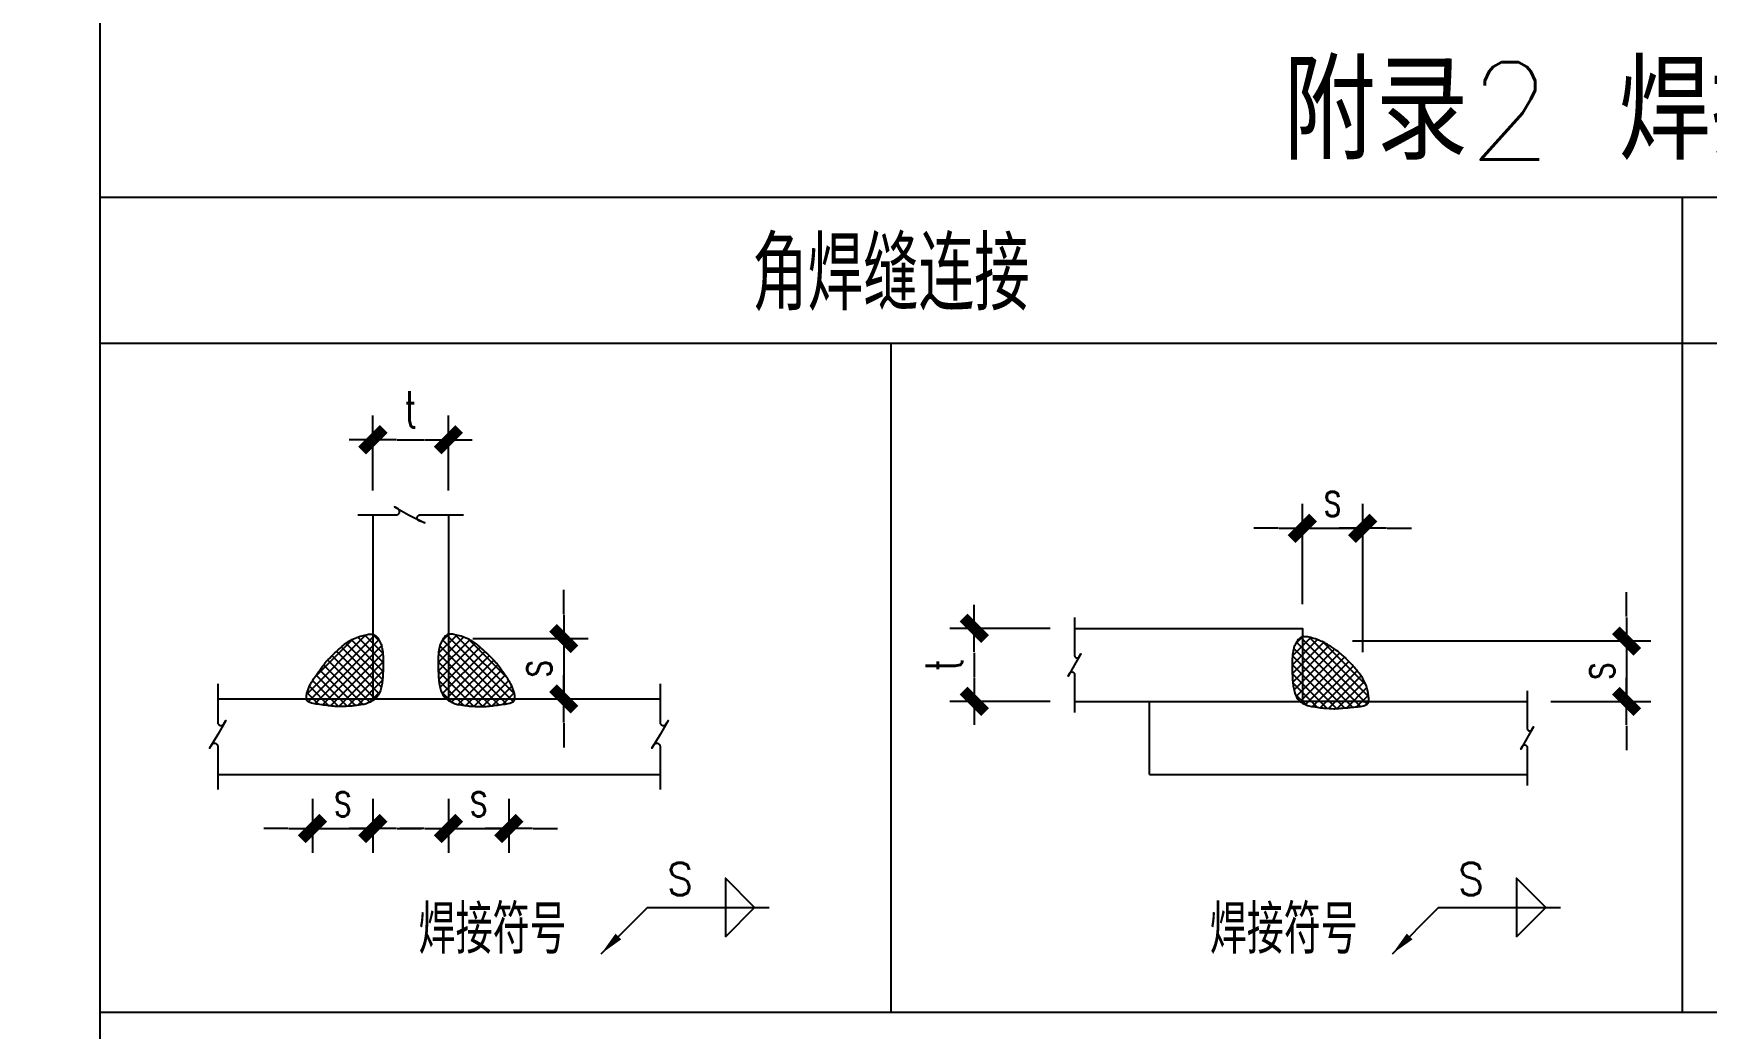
# Model space of a CAD drawing. Extents: x 497777 to 784122, y -229332 to 980813.
# Drawn here: x 524781 to 538525, y 447393 to 455571 of the extents above; entities that cross this region are included whole.
import ezdxf
from ezdxf.enums import TextEntityAlignment as Align

# ---------------------------------------------------------------- set-up
doc = ezdxf.new("R2010")
doc.units = 0
doc.header["$LTSCALE"] = 1000
doc.header["$MEASUREMENT"] = 0
for name, color, linetype in [('S-DIM', 81, 'Continuous'), ('S-HATCH1-W', 252, 'Continuous'), ('S-SHAPE', 51, 'Continuous'), ('S-SHAPE1', 165, 'Continuous'), ('S-SS', 111, 'Continuous'), ('S-TEXT', 211, 'Continuous'), ('S-TK', 165, 'Continuous')]:
    doc.layers.add(name, color=color, linetype=linetype)
doc.styles.add('SS1', font='tj-romans1.shx', dxfattribs={"width": 0.7, "bigfont": 'tj-hztxt1.shx'})
doc.dimstyles.new('CW-100A', dxfattribs={"dimscale": 100, "dimtxt": 3, "dimasz": 2, "dimexe": 2, "dimexo": 2, "dimgap": 1, "dimtad": 1, "dimdec": 0, "dimzin": 0, "dimdsep": 46, "dimtxsty": 'SS1', "dimblk1": 'TT', "dimblk2": 'TT', "dimsah": 1, "dimcen": 1, "dimclrd": 256, "dimclre": 256, "dimclrt": 256, "dimadec": 0, "dimazin": 0, "dimtfac": 1, "dimtdec": 0, "dimtix": 1, "dimtmove": 2, "dimatfit": 0, "dimldrblk": 'TT', "dimfxl": 2, "dimtolj": 1, "dimtzin": 0, "dimarcsym": 0})
doc.dimstyles.new('S-25-100A', dxfattribs={"dimscale": 100, "dimtxt": 3, "dimasz": 2, "dimexe": 2, "dimexo": 2, "dimgap": 0.8, "dimtad": 1, "dimdec": 0, "dimlfac": 0.25, "dimzin": 0, "dimdsep": 46, "dimtxsty": 'SS1', "dimblk1": 'TT', "dimblk2": 'TT', "dimsah": 1, "dimcen": 1, "dimclrd": 256, "dimclre": 256, "dimclrt": 256, "dimadec": 0, "dimazin": 0, "dimtfac": 1, "dimtdec": 0, "dimtix": 1, "dimtmove": 2, "dimatfit": 0, "dimldrblk": 'TT', "dimfxl": 2, "dimtolj": 1, "dimtzin": 0, "dimarcsym": 0})

# ---------------------------------------------------------------- blocks, each defined once
blk = doc.blocks.new('TT')
blk.add_line((-0.969, 0), (0.969, 0))
at = {"const_width": 0.45}
blk.add_lwpolyline([(-0.442, -0.442), (0.442, 0.442)], dxfattribs=at)
blk = doc.blocks.new('*D190')
at = {"layer": 'Defpoints', "color": 0, "transparency": 16777216}
for p in [(510906, 638017), (511946, 636673), (509786, 636257), (512586, 636337), (516786, 636257)]:
    blk.add_point(p, dxfattribs=at)
at = {"layer": 'S-DIM', "lineweight": -2, "transparency": 16777216}
blk.add_arc((512666, 636257), 831, 148.8237, 166.1763, dxfattribs=at)
at = {"layer": 'S-DIM', "lineweight": -2, "transparency": 16777216, "xscale": 200, "yscale": 200, "zscale": 200}
for p, rotation in [((512078, 636845), 51.91184269532635), ((511835, 636257), 263.0881573046743)]:
    blk.add_blockref('TT', p, dxfattribs=dict(at, rotation=rotation))
blk = doc.blocks.new('*D234')
at = {"layer": 'Defpoints', "color": 0, "transparency": 16777216}
for p in [(527073, 449482), (527569, 449482), (527569, 449037)]:
    blk.add_point(p, dxfattribs=at)
at = {"layer": 'S-DIM', "lineweight": -2, "transparency": 16777216}
for p, q in [((527073, 449282), (527073, 448837)), ((527569, 449282), (527569, 448837)), ((526873, 449037), (526673, 449037)), ((527073, 449037), (527569, 449037)), ((527769, 449037), (527969, 449037))]:
    blk.add_line(p, q, dxfattribs=at)
at = {"layer": 'S-DIM', "lineweight": -2, "transparency": 16777216, "xscale": 200, "yscale": 200, "zscale": 200}
blk.add_blockref('TT', (527073, 449037), dxfattribs=at)
at = {"layer": 'S-DIM', "lineweight": -2, "transparency": 16777216, "xscale": 200, "yscale": 200, "zscale": 200, "rotation": 180}
blk.add_blockref('TT', (527569, 449037), dxfattribs=at)
at = {"layer": 'S-DIM', "transparency": 16777216, "insert": (527321, 449287), "char_height": 300, "attachment_point": 5, "style": 'SS1'}
blk.add_mtext('\\A1;s', dxfattribs=at)
blk = doc.blocks.new('*D235')
at = {"layer": 'Defpoints', "color": 0, "transparency": 16777216}
for p in [(528190, 449482), (528686, 449482), (528686, 449037)]:
    blk.add_point(p, dxfattribs=at)
at = {"layer": 'S-DIM', "lineweight": -2, "transparency": 16777216}
for p, q in [((528190, 449282), (528190, 448837)), ((528686, 449282), (528686, 448837)), ((527990, 449037), (527790, 449037)), ((528190, 449037), (528686, 449037)), ((528886, 449037), (529086, 449037))]:
    blk.add_line(p, q, dxfattribs=at)
at = {"layer": 'S-DIM', "lineweight": -2, "transparency": 16777216, "xscale": 200, "yscale": 200, "zscale": 200}
blk.add_blockref('TT', (528190, 449037), dxfattribs=at)
at = {"layer": 'S-DIM', "lineweight": -2, "transparency": 16777216, "xscale": 200, "yscale": 200, "zscale": 200, "rotation": 180}
blk.add_blockref('TT', (528686, 449037), dxfattribs=at)
at = {"layer": 'S-DIM', "transparency": 16777216, "insert": (528438, 449287), "char_height": 300, "attachment_point": 5, "style": 'SS1'}
blk.add_mtext('\\A1;s', dxfattribs=at)
blk = doc.blocks.new('*D236')
at = {"layer": 'Defpoints', "color": 0, "transparency": 16777216}
for p in [(528190, 452232), (527569, 451614), (528190, 451614)]:
    blk.add_point(p, dxfattribs=at)
at = {"layer": 'S-DIM', "lineweight": -2, "transparency": 16777216}
for p, q in [((527569, 451814), (527569, 452432)), ((528190, 451814), (528190, 452432)), ((527769, 452232), (527990, 452232))]:
    blk.add_line(p, q, dxfattribs=at)
at = {"layer": 'S-DIM', "lineweight": -2, "transparency": 16777216, "xscale": 200, "yscale": 200, "zscale": 200, "rotation": 180}
blk.add_blockref('TT', (527569, 452232), dxfattribs=at)
at = {"layer": 'S-DIM', "lineweight": -2, "transparency": 16777216, "xscale": 200, "yscale": 200, "zscale": 200}
blk.add_blockref('TT', (528190, 452232), dxfattribs=at)
at = {"layer": 'S-DIM', "transparency": 16777216, "insert": (527880, 452482), "char_height": 300, "attachment_point": 5, "style": 'SS1'}
blk.add_mtext('\\A1;t', dxfattribs=at)
blk = doc.blocks.new('*D237')
at = {"layer": 'Defpoints', "color": 0, "transparency": 16777216}
for p in [(528190, 450598), (528190, 450102), (529137, 450102)]:
    blk.add_point(p, dxfattribs=at)
at = {"layer": 'S-DIM', "lineweight": -2, "transparency": 16777216}
for p, q in [((529137, 450798), (529137, 450998)), ((528390, 450598), (529337, 450598)), ((529137, 450598), (529137, 450102)), ((528390, 450102), (529337, 450102)), ((529137, 449902), (529137, 449702))]:
    blk.add_line(p, q, dxfattribs=at)
at = {"layer": 'S-DIM', "lineweight": -2, "transparency": 16777216, "xscale": 200, "yscale": 200, "zscale": 200}
for p, rotation in [((529137, 450598), 270), ((529137, 450102), 90)]:
    blk.add_blockref('TT', p, dxfattribs=dict(at, rotation=rotation))
at = {"layer": 'S-DIM', "transparency": 16777216, "insert": (528887, 450350), "char_height": 300, "attachment_point": 5, "rotation": 90, "style": 'SS1'}
blk.add_mtext('\\A1;s', dxfattribs=at)
blk = doc.blocks.new('*D254')
at = {"layer": 'Defpoints', "color": 0, "transparency": 16777216}
for p in [(535417, 450578), (537045, 450082), (537868, 450082)]:
    blk.add_point(p, dxfattribs=at)
at = {"layer": 'S-DIM', "lineweight": -2, "transparency": 16777216}
for p, q in [((537868, 450778), (537868, 450978)), ((535617, 450578), (538068, 450578)), ((537868, 450578), (537868, 450082)), ((537245, 450082), (538068, 450082)), ((537868, 449882), (537868, 449682))]:
    blk.add_line(p, q, dxfattribs=at)
at = {"layer": 'S-DIM', "lineweight": -2, "transparency": 16777216, "xscale": 200, "yscale": 200, "zscale": 200}
for p, rotation in [((537868, 450578), 270), ((537868, 450082), 90)]:
    blk.add_blockref('TT', p, dxfattribs=dict(at, rotation=rotation))
at = {"layer": 'S-DIM', "transparency": 16777216, "insert": (537618, 450330), "char_height": 300, "attachment_point": 5, "rotation": 90, "style": 'SS1'}
blk.add_mtext('\\A1;s', dxfattribs=at)
blk = doc.blocks.new('*D255')
at = {"layer": 'Defpoints', "color": 0, "transparency": 16777216}
for p in [(535701, 451504), (535205, 450682), (535701, 450286)]:
    blk.add_point(p, dxfattribs=at)
at = {"layer": 'S-DIM', "lineweight": -2, "transparency": 16777216}
for p, q in [((535205, 450882), (535205, 451704)), ((535701, 450486), (535701, 451704)), ((535005, 451504), (534805, 451504)), ((535205, 451504), (535701, 451504)), ((535901, 451504), (536101, 451504))]:
    blk.add_line(p, q, dxfattribs=at)
at = {"layer": 'S-DIM', "lineweight": -2, "transparency": 16777216, "xscale": 200, "yscale": 200, "zscale": 200}
blk.add_blockref('TT', (535205, 451504), dxfattribs=at)
at = {"layer": 'S-DIM', "lineweight": -2, "transparency": 16777216, "xscale": 200, "yscale": 200, "zscale": 200, "rotation": 180}
blk.add_blockref('TT', (535701, 451504), dxfattribs=at)
at = {"layer": 'S-DIM', "transparency": 16777216, "insert": (535453, 451754), "char_height": 300, "attachment_point": 5, "style": 'SS1'}
blk.add_mtext('\\A1;s', dxfattribs=at)
blk = doc.blocks.new('*D256')
at = {"layer": 'Defpoints', "color": 0, "transparency": 16777216}
for p in [(533333, 450682), (532510, 450082), (533333, 450082)]:
    blk.add_point(p, dxfattribs=at)
at = {"layer": 'S-DIM', "lineweight": -2, "transparency": 16777216}
for p, q in [((533133, 450682), (532310, 450682)), ((532510, 450482), (532510, 450282)), ((533133, 450082), (532310, 450082))]:
    blk.add_line(p, q, dxfattribs=at)
at = {"layer": 'S-DIM', "lineweight": -2, "transparency": 16777216, "xscale": 200, "yscale": 200, "zscale": 200}
for p, rotation in [((532510, 450682), 90), ((532510, 450082), 270)]:
    blk.add_blockref('TT', p, dxfattribs=dict(at, rotation=rotation))
at = {"layer": 'S-DIM', "transparency": 16777216, "insert": (532260, 450382), "char_height": 300, "attachment_point": 5, "rotation": 90, "style": 'SS1'}
blk.add_mtext('\\A1;t', dxfattribs=at)

msp = doc.modelspace()

# ---------------------------------------------------------------- hatches: boundary and pattern name
at = {"layer": 'S-HATCH1-W'}
h = msp.add_hatch(dxfattribs=at)
h.set_pattern_fill('ANSI37', color=256, scale=411.429798, style=0)
h.set_pattern_definition([(45, (508959.487, 407055.61), (-36.3656, 36.3656), []), (135, (508959.487, 407055.61), (-36.3656, -36.3656), [])])
edge = h.paths.add_edge_path()
edge.add_arc((527484.5, 450475.6), 179.8, 51.63638, 61.86687, ccw=False)
edge.add_arc((527558, 450568.5), 61.3, 34.07215, 51.63638, ccw=False)
edge.add_arc((527364.6, 450437.7), 294.8, 24.65874, 34.07215, ccw=False)
edge.add_arc((527501.4, 450500.5), 144.3, 11.18695, 24.65874, ccw=False)
edge.add_arc((527098.8, 450420.9), 554.6, 5.14295, 11.18695, ccw=False)
edge.add_arc((526873.9, 450400.6), 780.5, 0.0486, 5.14295, ccw=False)
edge.add_arc((525965.6, 450399.9), 1688.7, -2.40522, 0.0486, ccw=False)
edge.add_arc((526170, 450391.3), 1484.1, 354.97728, 357.59478, ccw=False)
edge.add_arc((527220.6, 450299), 429.6, 349.15097, 354.97728, ccw=False)
edge.add_arc((527110.4, 450320.1), 541.7, 343.96321, 349.15097, ccw=False)
edge.add_arc((527492.4, 450210.3), 144.2, 322.93516, 343.96321, ccw=False)
edge.add_arc((527496.5, 450207.2), 139.2, 301.52267, 322.93516, ccw=False)
edge.add_arc((527425.1, 450323.6), 275.7, 291.19554, 301.52267, ccw=False)
edge.add_arc((527450.3, 450258.7), 206.1, 279.24598, 291.19554, ccw=False)
edge.add_arc((527209.2, 451739.6), 1706.5, 277.21569, 279.24598, ccw=False)
edge.add_arc((527339.1, 450713.2), 671.9, 273.97982, 277.21569, ccw=False)
edge.add_arc((527211.1, 452553.9), 2517, 272.38262, 273.97982, ccw=False)
edge.add_arc((527303.5, 450333.2), 294.4, 267.71142, 272.38262, ccw=False)
edge.add_arc((527320.7, 450763.6), 725.2, 265.22027, 267.71142, ccw=False)
edge.add_arc((527444.1, 452240.1), 2206.8, 263.79232, 265.22027, ccw=False)
edge.add_arc((527319.6, 451095.1), 1055, 262.41583, 263.79232, ccw=False)
edge.add_arc((528057.3, 456635.9), 6644.8, 261.86735, 262.41582, ccw=False)
edge.add_arc((527188.2, 450553.7), 500.8, 255.70282, 261.86735, ccw=False)
edge.add_arc((527092.5, 450178.2), 113.3, 242.72239, 255.70282, ccw=False)
edge.add_arc((527055.2, 450105.9), 32, 217.66501, 242.72239, ccw=False)
edge.add_arc((527057.2, 450107.5), 34.5, 193.55242, 217.66501, ccw=False)
edge.add_arc((527064.5, 450109.2), 42, 178.44676, 193.55242, ccw=False)
edge.add_arc((527161.3, 450106.6), 138.9, 170.15545, 178.44676, ccw=False)
edge.add_arc((527324.5, 450078.3), 304.5, 157.93072, 170.15545, ccw=False)
edge.add_arc((527367.4, 450060.9), 350.8, 146.54462, 157.93072, ccw=False)
edge.add_arc((529659.4, 448546.4), 3097.9, 145.51054, 146.54462, ccw=False)
edge.add_arc((528226.8, 449530.6), 1359.8, 143.94971, 145.51054, ccw=False)
edge.add_arc((530397.3, 447950.7), 4044.5, 142.86879, 143.94971, ccw=False)
edge.add_arc((527501, 450143.7), 411.5, 139.47969, 142.86879, ccw=False)
edge.add_arc((527365.8, 450259.2), 233.8, 134.96014, 139.47969, ccw=False)
edge.add_arc((529988.3, 447633.1), 3945.1, 133.86024, 134.96014, ccw=False)
edge.add_arc((528474.2, 449208.7), 1759.9, 131.1952, 133.86024, ccw=False)
edge.add_arc((527707.8, 450084.3), 596.3, 126.61585, 131.1952, ccw=False)
edge.add_arc((527488.4, 450379.5), 228.5, 117.16555, 126.61585, ccw=False)
edge.add_arc((527636.4, 450091.1), 552.7, 111.09317, 117.16555, ccw=False)
edge.add_arc((527575.5, 450249), 383.4, 106.67258, 111.09317, ccw=False)
edge.add_arc((527793.1, 449522.3), 1142, 104.1116, 106.67258, ccw=False)
edge.add_arc((527541.8, 450522.1), 111.1, 94.52718, 104.1116, ccw=False)
edge.add_arc((527566.4, 450211), 423.2, 89.62137, 94.52718, ccw=False)
h = msp.add_hatch(dxfattribs=at)
h.set_pattern_fill('ANSI37', color=256, scale=411.429798, style=0)
h.set_pattern_definition([(135, (546799.54, 407055.61), (36.3656, 36.3656), []), (45, (546799.54, 407055.61), (36.3656, -36.3656), [])])
edge = h.paths.add_edge_path()
edge.add_arc((528274.6, 450475.6), 179.8, 118.13313, 128.36362)
edge.add_arc((528201, 450568.5), 61.3, 128.36362, 145.92785)
edge.add_arc((528394.4, 450437.7), 294.8, 145.92785, 155.34126)
edge.add_arc((528257.6, 450500.5), 144.3, 155.34126, 168.81305)
edge.add_arc((528660.2, 450420.9), 554.6, 168.81305, 174.85705)
edge.add_arc((528885.1, 450400.6), 780.5, 174.85705, 179.9514)
edge.add_arc((529793.4, 450399.9), 1688.7, 179.9514, 182.40522)
edge.add_arc((529589, 450391.3), 1484.1, 182.40522, 185.02272)
edge.add_arc((528538.5, 450299), 429.6, 185.02272, 190.84903)
edge.add_arc((528648.6, 450320.1), 541.7, 190.84903, 196.03679)
edge.add_arc((528266.6, 450210.3), 144.2, 196.03679, 217.06484)
edge.add_arc((528262.6, 450207.2), 139.2, 217.06484, 238.47733)
edge.add_arc((528333.9, 450323.6), 275.7, 238.47733, 248.80446)
edge.add_arc((528308.8, 450258.7), 206.1, 248.80446, 260.75402)
edge.add_arc((528549.9, 451739.6), 1706.5, 260.75402, 262.78431)
edge.add_arc((528419.9, 450713.2), 671.9, 262.78431, 266.02018)
edge.add_arc((528548, 452553.9), 2517, 266.02018, 267.61738)
edge.add_arc((528455.6, 450333.2), 294.4, 267.61738, 272.28858)
edge.add_arc((528438.4, 450763.6), 725.2, 272.28858, 274.77973)
edge.add_arc((528314.9, 452240.1), 2206.8, 274.77973, 276.20768)
edge.add_arc((528439.5, 451095.1), 1055, 276.20768, 277.58417)
edge.add_arc((527701.7, 456635.9), 6644.8, 277.58418, 278.13265)
edge.add_arc((528570.9, 450553.7), 500.8, 278.13265, 284.29718)
edge.add_arc((528666.6, 450178.2), 113.3, 284.29718, 297.27761)
edge.add_arc((528703.8, 450105.9), 32, 297.27761, 322.33499)
edge.add_arc((528701.9, 450107.5), 34.5, 322.33499, 346.44758)
edge.add_arc((528694.5, 450109.2), 42, 346.44758, 361.55324)
edge.add_arc((528597.7, 450106.6), 138.9, 1.55324, 9.84455)
edge.add_arc((528434.6, 450078.3), 304.5, 9.84455, 22.06928)
edge.add_arc((528391.6, 450060.9), 350.8, 22.06928, 33.45538)
edge.add_arc((526099.7, 448546.4), 3097.9, 33.45538, 34.48946)
edge.add_arc((527532.2, 449530.6), 1359.8, 34.48946, 36.05029)
edge.add_arc((525361.7, 447950.7), 4044.5, 36.05029, 37.13121)
edge.add_arc((528258.1, 450143.7), 411.5, 37.13121, 40.52031)
edge.add_arc((528393.2, 450259.2), 233.8, 40.52031, 45.03986)
edge.add_arc((525770.7, 447633.1), 3945.1, 45.03986, 46.13976)
edge.add_arc((527284.8, 449208.7), 1759.9, 46.13976, 48.8048)
edge.add_arc((528051.2, 450084.3), 596.3, 48.8048, 53.38415)
edge.add_arc((528270.6, 450379.5), 228.5, 53.38415, 62.83445)
edge.add_arc((528122.6, 450091.1), 552.7, 62.83445, 68.90683)
edge.add_arc((528183.5, 450249), 383.4, 68.90683, 73.32742)
edge.add_arc((527965.9, 449522.3), 1142, 73.32742, 75.8884)
edge.add_arc((528217.2, 450522.1), 111.1, 75.8884, 85.47282)
edge.add_arc((528192.6, 450211), 423.2, 85.47282, 90.37863)
h = msp.add_hatch(dxfattribs=at)
h.set_pattern_fill('ANSI37', color=256, scale=411.429798, style=0)
h.set_pattern_definition([(135, (553815.053, 407035.04), (36.3656, 36.3656), []), (45, (553815.053, 407035.04), (36.3656, -36.3656), [])])
edge = h.paths.add_edge_path()
edge.add_arc((535290.1, 450455), 179.8, 118.13313, 128.36362)
edge.add_arc((535216.6, 450547.9), 61.3, 128.36362, 145.92785)
edge.add_arc((535409.9, 450417.1), 294.8, 145.92785, 155.34126)
edge.add_arc((535273.1, 450479.9), 144.3, 155.34126, 168.81305)
edge.add_arc((535675.7, 450400.3), 554.6, 168.81305, 174.85705)
edge.add_arc((535900.6, 450380.1), 780.5, 174.85705, 179.9514)
edge.add_arc((536808.9, 450379.3), 1688.7, 179.9514, 182.40522)
edge.add_arc((536604.5, 450370.7), 1484.1, 182.40522, 185.02272)
edge.add_arc((535543.4, 450277.5), 419, 185.02272, 190.84903)
edge.add_arc((535701.5, 450307.7), 579.9, 190.84903, 195.80084)
edge.add_arc((535288.4, 450190.8), 150.6, 195.80084, 217.06484)
edge.add_arc((535261.8, 450170.8), 117.3, 217.06484, 241.19806)
edge.add_arc((535338.3, 450309.9), 276, 241.19806, 250.91052)
edge.add_arc((535329.7, 450285.1), 249.9, 250.91052, 261.12044)
edge.add_arc((535630, 452207), 2195, 261.12044, 262.78431)
edge.add_arc((535435.8, 450673.4), 649.2, 262.78431, 265.84403)
edge.add_arc((535562.2, 452412.6), 2393, 265.84403, 267.61738)
edge.add_arc((535470.1, 450198), 176.5, 267.61738, 274.15059)
edge.add_arc((535334.2, 452070.1), 2053.5, 274.15059, 274.77973)
edge.add_arc((534128.2, 466492.9), 16526.6, 274.77973, 275.00149)
edge.add_arc((535053.9, 455915.3), 5908.6, 275.00149, 275.28662)
edge.add_arc((533395.4, 473839.6), 23909.5, 275.28662, 275.42835)
edge.add_arc((535626.1, 450364.7), 328.8, 275.42835, 284.29718)
edge.add_arc((535681.2, 450148.4), 105.6, 284.29718, 299.97812)
edge.add_arc((535713.5, 450092.5), 41.1, 299.97812, 322.33499)
edge.add_arc((535726.3, 450082.6), 24.9, 322.33499, 351.17298)
edge.add_arc((535704.1, 450086.1), 47.4, 351.17298, 361.55324)
edge.add_arc((535426.5, 450078.6), 325.1, 1.55324, 5.51178)
edge.add_arc((535211.7, 450057.8), 540.8, 5.51178, 13.39673)
edge.add_arc((535481.8, 450122.2), 263.2, 13.39673, 24.71015)
edge.add_arc((535348.2, 450060.7), 410.3, 24.71015, 31.41644)
edge.add_arc((535372.9, 450075.8), 381.3, 31.41644, 38.37273)
edge.add_arc((534477.9, 449367.1), 1522.9, 38.37273, 40.81901)
edge.add_arc((534886.9, 449720.4), 982.4, 40.81901, 43.86484)
edge.add_arc((534629.6, 449473), 1339.4, 43.86484, 45.84012)
edge.add_arc((534796, 449644.4), 1100.5, 45.84012, 48.01924)
edge.add_arc((535146.9, 450034.4), 575.9, 48.01924, 53.95316)
edge.add_arc((534932.4, 449739.7), 940.3, 53.95316, 58.59621)
edge.add_arc((535059.8, 449948.3), 695.9, 58.59621, 62.83451)
edge.add_arc((535139.1, 450102.8), 522.3, 62.83451, 67.72738)
edge.add_arc((535238.8, 450346.4), 259, 67.72738, 73.32742)
edge.add_arc((534958.1, 449408.9), 1237.7, 73.32742, 75.88839)
edge.add_arc((535232.7, 450501.5), 111.1, 75.88839, 85.47282)
edge.add_arc((535208.1, 450190.4), 423.2, 85.47282, 90.37863)

# ---------------------------------------------------------------- linework, layer by layer
for points in [[(527569.2, 450634.1, -0.0446686), (527596, 450616.6, -0.0767888), (527608.8, 450602.8, -0.0410969), (527632.5, 450560.7, -0.0588496), (527642.9, 450528.5, -0.026378), (527651.2, 450470.6, -0.022232), (527654.3, 450401.3, -0.0107072), (527652.9, 450329, -0.0114215), (527648.5, 450261.3, -0.0254275), (527642.4, 450218.1, -0.0226398), (527631, 450170.4, -0.0920105), (527607.5, 450123.3, -0.0937025), (527569.2, 450088.6, -0.0450911), (527524.8, 450066.5, -0.0521871), (527483.4, 450055.3, -0.0088591), (527423.5, 450046.6, -0.0141201), (527385.8, 450042.9, -0.0069692), (527315.7, 450039, -0.0203848), (527291.7, 450039, -0.0108701), (527260.2, 450040.9, -0.0062307), (527205.5, 450046.2, -0.0060062), (527180.3, 450049.3, -0.0023932), (527117.3, 450058, -0.0269043), (527064.5, 450068.4, -0.0566985), (527040.5, 450077.5, -0.1097712), (527029.9, 450086.4, -0.105601), (527023.7, 450099.4, -0.0660065), (527022.5, 450110.4, -0.0361935), (527024.5, 450130.3, -0.0533911), (527042.3, 450192.7, -0.0497221), (527074.7, 450254.3, -0.0045121), (527106, 450300.6, -0.0068105), (527127.4, 450330.9, -0.0047165), (527172.9, 450392.1, -0.0147888), (527188.1, 450411.1, -0.0197228), (527200.6, 450424.6, -0.0047992), (527254.7, 450477.6, -0.011629), (527315.1, 450533, -0.0199839), (527352.1, 450562.9, -0.0412581), (527384.1, 450582.8, -0.026502), (527437.5, 450606.7, -0.0192908), (527465.5, 450616.3, -0.0111749), (527514.7, 450629.8, -0.0418443), (527533, 450632.8, -0.0214089), (527569.2, 450634.1)], [(528189.8, 450634.1, 0.0446686), (528163, 450616.6, 0.0767888), (528150.3, 450602.8, 0.0410969), (528126.5, 450560.7, 0.0588496), (528116.1, 450528.5, 0.026378), (528107.8, 450470.6, 0.022232), (528104.7, 450401.3, 0.0107072), (528106.2, 450329, 0.0114215), (528110.6, 450261.3, 0.0254275), (528116.6, 450218.1, 0.0226398), (528128, 450170.4, 0.0920105), (528151.5, 450123.3, 0.0937025), (528189.8, 450088.6, 0.0450911), (528234.3, 450066.5, 0.0521871), (528275.7, 450055.3, 0.0088591), (528335.5, 450046.6, 0.0141201), (528373.3, 450042.9, 0.0069692), (528443.3, 450039, 0.0203848), (528467.3, 450039, 0.0108701), (528498.8, 450040.9, 0.0062307), (528553.5, 450046.2, 0.0060062), (528578.7, 450049.3, 0.0023932), (528641.7, 450058, 0.0269043), (528694.5, 450068.4, 0.0566985), (528718.5, 450077.5, 0.1097712), (528729.1, 450086.4, 0.105601), (528735.4, 450099.4, 0.0660065), (528736.5, 450110.4, 0.0361935), (528734.5, 450130.3, 0.0533911), (528716.7, 450192.7, 0.0497221), (528684.3, 450254.3, 0.0045121), (528653, 450300.6, 0.0068105), (528631.7, 450330.9, 0.0047165), (528586.2, 450392.1, 0.0147888), (528570.9, 450411.1, 0.0197228), (528558.4, 450424.6, 0.0047992), (528504.3, 450477.6, 0.011629), (528444, 450533, 0.0199839), (528406.9, 450562.9, 0.0412581), (528374.9, 450582.8, 0.026502), (528321.5, 450606.7, 0.0192908), (528293.5, 450616.3, 0.0111749), (528244.3, 450629.8, 0.0418443), (528226, 450632.8, 0.0214089), (528189.8, 450634.1)], [(535205.3, 450613.6, 0.0446686), (535178.5, 450596, 0.0767888), (535165.8, 450582.3, 0.0410969), (535142.1, 450540.1, 0.0588496), (535131.6, 450507.9, 0.026378), (535123.3, 450450, 0.022232), (535120.2, 450380.7, 0.0107072), (535121.7, 450308.4, 0.0114215), (535126.1, 450240.8, 0.0254275), (535131.9, 450198.6, 0.0216097), (535143.5, 450149.8, 0.0930488), (535168.2, 450100.1, 0.105692), (535205.3, 450068, 0.042404), (535248, 450049, 0.0445787), (535291.2, 450038.3, 0.0072602), (535354.3, 450029.4, 0.0133513), (535388.8, 450025.9, 0.0077379), (535462.7, 450021.7, 0.0285143), (535482.8, 450022, 0.0027451), (535505.3, 450023.8, 0.0009676), (535569, 450029.2, 0.0012441), (535598.3, 450031.9, 0.0006185), (535657.2, 450037.4, 0.0387169), (535707.3, 450046.1, 0.068528), (535734, 450056.9, 0.0978609), (535746, 450067.4, 0.1264978), (535750.9, 450078.8, 0.0453234), (535751.4, 450087.4, 0.0172741), (535750, 450109.8, 0.0344182), (535737.8, 450183.1, 0.0494043), (535720.9, 450232.2, 0.0292701), (535698.3, 450274.5, 0.0303619), (535671.8, 450312.5, 0.0106743), (535630.4, 450362.6, 0.0132907), (535595.2, 450401.2, 0.008619), (535562.7, 450433.9, 0.0095085), (535532.1, 450462.5, 0.0258974), (535485.8, 450500, 0.0202619), (535422.4, 450542.3, 0.0184952), (535377.5, 450567.5, 0.0213524), (535337, 450586.1, 0.0244396), (535313.2, 450594.6, 0.0111748), (535259.8, 450609.2, 0.0418444), (535241.5, 450612.3, 0.0214089), (535205.3, 450613.6)]]:
    msp.add_lwpolyline(points, format="xyb", dxfattribs=at)
at = {"layer": 'S-SHAPE'}
for p, q in [((525324.6, 475224), (525324.6, 426424)), ((551324.6, 454224), (525324.6, 454224)), ((538324.6, 454224), (538324.6, 447524)), ((527569.2, 451614.3), (527569.2, 450634.1)), ((528189.8, 451614.3), (528189.8, 450598.1)), ((527569.2, 450634.1), (527569.2, 450102.1)), ((528189.8, 450634.1), (528189.8, 450102.1)), ((535205.3, 450613.6), (535205.3, 450081.6)), ((526294.2, 450102.1), (529927.8, 450102.1)), ((527569.2, 450108.3), (527569.2, 450102.1)), ((528189.8, 450108.3), (528189.8, 450102.1)), ((533333.2, 450081.6), (535205.3, 450081.6)), ((533950.4, 449481.5), (533950.4, 450081.6)), ((535750.2, 450081.6), (535205.3, 450081.6)), ((535701.3, 450081.6), (537051.9, 450081.6)), ((526294.2, 449481.5), (529927.8, 449481.5)), ((533950.4, 449481.5), (537051.9, 449481.5)), ((551324.6, 447524), (525324.6, 447524))]:
    msp.add_line(p, q, dxfattribs=at)
msp.add_lwpolyline([(533333.2, 450681.6), (535205.3, 450681.6), (535205.3, 450613.6)], dxfattribs=at)
at = {"layer": 'S-SHAPE1'}
for points in [[(527445.8, 451614.3), (527761.7, 451614.3), (527763.6, 451614.4), (527764.7, 451614.5), (527767.4, 451614.9), (527769.6, 451615.5), (527772.1, 451616.5), (527773.5, 451617.2), (527775.2, 451618), (527776.6, 451619), (527777.9, 451619.8), (527779.2, 451621), (527780.8, 451622.5), (527782, 451623.8), (527783, 451625.1), (527783.6, 451626), (527784.9, 451628.2), (527785.5, 451629.3), (527786.4, 451631.2), (527786.7, 451632.2), (527787.2, 451633.8), (527787.7, 451635.7), (527787.9, 451636.9), (527788, 451638.1), (527788.2, 451640.2), (527788, 451643.5), (527787.6, 451646.3), (527786.9, 451648.6), (527785.8, 451651.5), (527784.4, 451654.4), (527782.8, 451656.7), (527781.1, 451658.7), (527779.6, 451660.3), (527777.9, 451661.7), (527775.4, 451663.4), (527745.9, 451680.4), (527860.4, 451614.3), (527995.6, 451548.2), (527946, 451564.9), (527944, 451566.2), (527942.5, 451567.3), (527940.7, 451568.8), (527939.6, 451570), (527938.6, 451571.2), (527937.6, 451572.4), (527936.3, 451574.5), (527935.3, 451576.2), (527934.8, 451577.7), (527934.4, 451578.7), (527933.5, 451581.2), (527933.2, 451582.4), (527933, 451584.2), (527932.8, 451585.6), (527932.8, 451586.8), (527932.8, 451589.3), (527933.1, 451592.5), (527934.1, 451596.3), (527934.7, 451598), (527935.2, 451599.2), (527936.1, 451600.8), (527937.2, 451602.6), (527939.2, 451605.2), (527940.5, 451606.5), (527941.3, 451607.4), (527942.6, 451608.5), (527944.3, 451609.7), (527945.9, 451610.7), (527947.4, 451611.6), (527949, 451612.3), (527951.2, 451613.1), (527952.8, 451613.5), (527953.7, 451613.7), (527955.7, 451614.1), (527957.5, 451614.3), (527979.6, 451614.3), (527979.7, 451614.3), (528313.2, 451614.3)], [(533333.2, 450769.7), (533333.2, 450460.7), (533333.2, 450459.2), (533333.3, 450458.3), (533333.6, 450456.2), (533334.2, 450454.4), (533334.9, 450452.4), (533335.4, 450451.2), (533336.1, 450450), (533336.9, 450448.8), (533337.6, 450447.7), (533338.5, 450446.7), (533339.7, 450445.5), (533340.8, 450444.5), (533341.8, 450443.6), (533342.5, 450443.2), (533344.3, 450442.1), (533345.2, 450441.7), (533346.7, 450441), (533347.4, 450440.8), (533348.7, 450440.3), (533350.3, 450439.9), (533351.2, 450439.8), (533352.2, 450439.7), (533353.9, 450439.5), (533356.5, 450439.7), (533358.8, 450440), (533360.6, 450440.5), (533362.9, 450441.4), (533365.2, 450442.6), (533367, 450443.9), (533368.7, 450445.2), (533369.9, 450446.4), (533371.1, 450447.7), (533372.4, 450449.8), (533386, 450473.3), (533333.2, 450381.7), (533280.3, 450290.1), (533293.7, 450313.3), (533294.7, 450314.9), (533295.6, 450316.1), (533296.8, 450317.5), (533297.7, 450318.4), (533298.7, 450319.2), (533299.7, 450320), (533301.3, 450321.1), (533302.7, 450321.8), (533303.8, 450322.3), (533304.7, 450322.6), (533306.7, 450323.3), (533307.6, 450323.5), (533309.1, 450323.7), (533310.2, 450323.9), (533311.1, 450323.9), (533313.2, 450323.9), (533315.7, 450323.6), (533318.7, 450322.8), (533320.1, 450322.3), (533321.1, 450321.9), (533322.4, 450321.2), (533323.8, 450320.3), (533325.9, 450318.7), (533326.9, 450317.7), (533327.6, 450317), (533328.5, 450316), (533329.5, 450314.7), (533330.3, 450313.4), (533331, 450312.2), (533331.6, 450310.9), (533332.2, 450309.1), (533332.6, 450307.8), (533332.7, 450307.2), (533333, 450305.6), (533333.2, 450304.1), (533333.2, 450302.8), (533333.2, 450302.7), (533333.2, 449990.6)], [(526294.2, 450225.6), (526294.2, 449909.7), (526294.2, 449907.8), (526294.3, 449906.6), (526294.7, 449904), (526295.4, 449901.8), (526296.3, 449899.2), (526297, 449897.8), (526297.9, 449896.2), (526298.8, 449894.8), (526299.7, 449893.4), (526300.8, 449892.1), (526302.3, 449890.6), (526303.6, 449889.4), (526305, 449888.3), (526305.8, 449887.7), (526308, 449886.4), (526309.2, 449885.8), (526311.1, 449885), (526312, 449884.7), (526313.6, 449884.1), (526315.5, 449883.7), (526316.7, 449883.5), (526318, 449883.4), (526320.1, 449883.2), (526323.3, 449883.4), (526326.1, 449883.7), (526328.4, 449884.4), (526331.4, 449885.6), (526334.2, 449887), (526336.5, 449888.6), (526338.6, 449890.2), (526340.1, 449891.7), (526341.5, 449893.4), (526343.2, 449896), (526360.2, 449925.4), (526294.2, 449810.9), (526228.1, 449696.3), (526244.8, 449725.4), (526246, 449727.4), (526247.2, 449728.9), (526248.7, 449730.6), (526249.8, 449731.7), (526251, 449732.8), (526252.3, 449733.7), (526254.4, 449735.1), (526256.1, 449736), (526257.5, 449736.6), (526258.5, 449737), (526261, 449737.8), (526262.3, 449738.1), (526264.1, 449738.4), (526265.5, 449738.6), (526266.6, 449738.6), (526269.2, 449738.6), (526272.3, 449738.3), (526276.1, 449737.2), (526277.8, 449736.7), (526279.1, 449736.1), (526280.7, 449735.3), (526282.5, 449734.1), (526285, 449732.1), (526286.4, 449730.9), (526287.2, 449730), (526288.4, 449728.7), (526289.6, 449727.1), (526290.5, 449725.5), (526291.4, 449724), (526292.2, 449722.3), (526292.9, 449720.2), (526293.4, 449718.5), (526293.6, 449717.7), (526294, 449715.7), (526294.2, 449713.9), (526294.2, 449712.3), (526294.2, 449712.2), (526294.2, 449358.1)], [(529927.8, 450225.6), (529927.8, 449909.7), (529927.9, 449907.8), (529928, 449906.6), (529928.4, 449904), (529929.1, 449901.8), (529930, 449899.2), (529930.7, 449897.8), (529931.5, 449896.2), (529932.5, 449894.8), (529933.3, 449893.4), (529934.5, 449892.1), (529936, 449890.6), (529937.3, 449889.4), (529938.6, 449888.3), (529939.5, 449887.7), (529941.7, 449886.4), (529942.8, 449885.8), (529944.7, 449885), (529945.7, 449884.7), (529947.3, 449884.1), (529949.2, 449883.7), (529950.4, 449883.5), (529951.7, 449883.4), (529953.7, 449883.2), (529957, 449883.4), (529959.8, 449883.7), (529962.1, 449884.4), (529965, 449885.6), (529967.9, 449887), (529970.2, 449888.6), (529972.3, 449890.2), (529973.8, 449891.7), (529975.2, 449893.4), (529976.9, 449896), (529993.9, 449925.4), (529927.8, 449810.9), (529861.7, 449696.3), (529878.4, 449725.4), (529879.7, 449727.4), (529880.8, 449728.9), (529882.3, 449730.6), (529883.5, 449731.7), (529884.7, 449732.8), (529886, 449733.7), (529888, 449735.1), (529889.7, 449736), (529891.2, 449736.6), (529892.2, 449737), (529894.7, 449737.8), (529895.9, 449738.1), (529897.7, 449738.4), (529899.1, 449738.6), (529900.3, 449738.6), (529902.9, 449738.6), (529906, 449738.3), (529909.8, 449737.2), (529911.5, 449736.7), (529912.7, 449736.1), (529914.3, 449735.3), (529916.1, 449734.1), (529918.7, 449732.1), (529920, 449730.9), (529920.9, 449730), (529922, 449728.7), (529923.3, 449727.1), (529924.2, 449725.5), (529925.1, 449724), (529925.8, 449722.3), (529926.6, 449720.2), (529927.1, 449718.5), (529927.3, 449717.7), (529927.6, 449715.7), (529927.8, 449713.9), (529927.8, 449712.3), (529927.8, 449712.2), (529927.8, 449358.1)], [(537051.9, 450169.7), (537051.9, 449860.7), (537052, 449859.2), (537052, 449858.3), (537052.3, 449856.2), (537052.9, 449854.4), (537053.6, 449852.4), (537054.2, 449851.2), (537054.8, 449849.9), (537055.6, 449848.8), (537056.3, 449847.7), (537057.2, 449846.7), (537058.4, 449845.5), (537059.5, 449844.5), (537060.5, 449843.6), (537061.2, 449843.2), (537063, 449842.1), (537063.9, 449841.7), (537065.4, 449841), (537066.2, 449840.8), (537067.4, 449840.3), (537069, 449839.9), (537070, 449839.8), (537070.9, 449839.7), (537072.6, 449839.5), (537075.2, 449839.7), (537077.5, 449840), (537079.3, 449840.5), (537081.7, 449841.4), (537083.9, 449842.6), (537085.8, 449843.9), (537087.4, 449845.2), (537088.6, 449846.4), (537089.8, 449847.7), (537091.1, 449849.8), (537104.7, 449873.3), (537051.9, 449781.7), (536999, 449690.1), (537012.4, 449713.3), (537013.4, 449714.9), (537014.3, 449716.1), (537015.5, 449717.5), (537016.4, 449718.4), (537017.4, 449719.2), (537018.4, 449720), (537020.1, 449721.1), (537021.4, 449721.8), (537022.6, 449722.3), (537023.4, 449722.6), (537025.4, 449723.3), (537026.4, 449723.5), (537027.8, 449723.7), (537028.9, 449723.9), (537029.9, 449723.9), (537031.9, 449723.9), (537034.4, 449723.6), (537037.4, 449722.8), (537038.8, 449722.3), (537039.8, 449721.9), (537041.1, 449721.2), (537042.5, 449720.3), (537044.6, 449718.7), (537045.7, 449717.7), (537046.3, 449717), (537047.2, 449716), (537048.2, 449714.7), (537049, 449713.4), (537049.7, 449712.2), (537050.3, 449710.9), (537050.9, 449709.1), (537051.3, 449707.8), (537051.4, 449707.2), (537051.7, 449705.6), (537051.9, 449704.1), (537051.9, 449702.8), (537051.9, 449702.7), (537051.9, 449390.6)]]:
    msp.add_lwpolyline(points, dxfattribs=at)
at = {"layer": 'S-SS'}
for points in [[(530464.6, 448148), (530704.6, 448388), (530464.6, 448628), (530464.6, 448148)], [(536964.6, 448148), (537204.6, 448388), (536964.6, 448628), (536964.6, 448148)]]:
    msp.add_lwpolyline(points, close=True, dxfattribs=at)
for points in [[(529444.6, 448008), (529824.6, 448388), (530824.6, 448388)], [(535944.6, 448008), (536324.6, 448388), (537324.6, 448388)]]:
    msp.add_lwpolyline(points, dxfattribs=at)
for points in [[(529609.6, 448125.9), (529444.6, 448008), (529562.5, 448173)], [(536109.6, 448125.9), (535944.6, 448008), (536062.5, 448173)]]:
    msp.add_solid(points, dxfattribs=at)
at = {"layer": 'S-TK'}
for p, q in [((551324.6, 453024), (525324.6, 453024)), ((531824.6, 453024), (531824.6, 447524))]:
    msp.add_line(p, q, dxfattribs=at)

# ---------------------------------------------------------------- texts
at = {"layer": 'S-SS', "style": 'SS1', "width": 0.8}
for s, p in [('s', (529974.6, 448488)), ('s', (536474.6, 448488)), ('焊接符号', (527944.6, 448008)), ('焊接符号', (534444.6, 448008))]:
    msp.add_text(s, height=400, dxfattribs=at).set_placement(p)
at = {"layer": 'S-TEXT', "style": 'SS1'}
msp.add_text('附录2 焊接标准图', height=800, dxfattribs=at).set_placement((538325, 454974.1), align=Align.MIDDLE)
at = {"layer": 'S-TEXT', "style": 'SS1', "width": 0.8}
msp.add_text('角焊缝连接', height=600, dxfattribs=at).set_placement((531824.6, 453624), align=Align.MIDDLE)

# ---------------------------------------------------------------- dimensions: what is measured, and where the dimension line sits
at = {"layer": 'S-DIM'}
dim = msp.add_angular_dim_2l(base=(511945.9, 636672.7), line1=((509785.6, 636257.2), (516785.6, 636257.2)), line2=((510905.6, 638017.2), (512585.6, 636337.2)), text=' ', dimstyle='S-25-100A', dxfattribs=at)
dim.commit()
dim.dimension.update_dxf_attribs({"geometry": '*D190', "text_midpoint": (784122.1, -229332.3)})
for base, p1, p2, text, picture, middle in [((528189.8, 452232), (527569.2, 451614.3), (528189.8, 451614.3), 't', '*D236', (527879.5, 452482)), ((535701.3, 451504.4), (535205.3, 450681.6), (535701.3, 450286.1), 's', '*D255', (535453.3, 451754.4)), ((527569.2, 449037.1), (527073.3, 449481.5), (527569.2, 449481.5), 's', '*D234', (527321.2, 449287.1)), ((528685.8, 449037.1), (528189.8, 449481.5), (528685.8, 449481.5), 's', '*D235', (528437.8, 449287.1))]:
    dim = msp.add_linear_dim(base=base, p1=p1, p2=p2, text=text, dimstyle='CW-100A', dxfattribs=at)
    dim.commit()
    dim.dimension.update_dxf_attribs({"geometry": picture, "text_midpoint": middle})
for base, p1, p2, text, picture, middle in [((529136.9, 450102.1), (528189.8, 450598.1), (528189.8, 450102.1), 's', '*D237', (528886.9, 450350.1)), ((537867.7, 450081.6), (535417.2, 450577.5), (537044.8, 450081.6), 's', '*D254', (537617.7, 450329.5)), ((532510.3, 450081.6), (533333.2, 450681.6), (533333.2, 450081.6), 't', '*D256', (532260.3, 450381.6))]:
    dim = msp.add_linear_dim(base=base, p1=p1, p2=p2, angle=90, text=text, dimstyle='CW-100A', dxfattribs=at)
    dim.commit()
    dim.dimension.update_dxf_attribs({"geometry": picture, "text_midpoint": middle})

doc.saveas('drawing.dxf')
